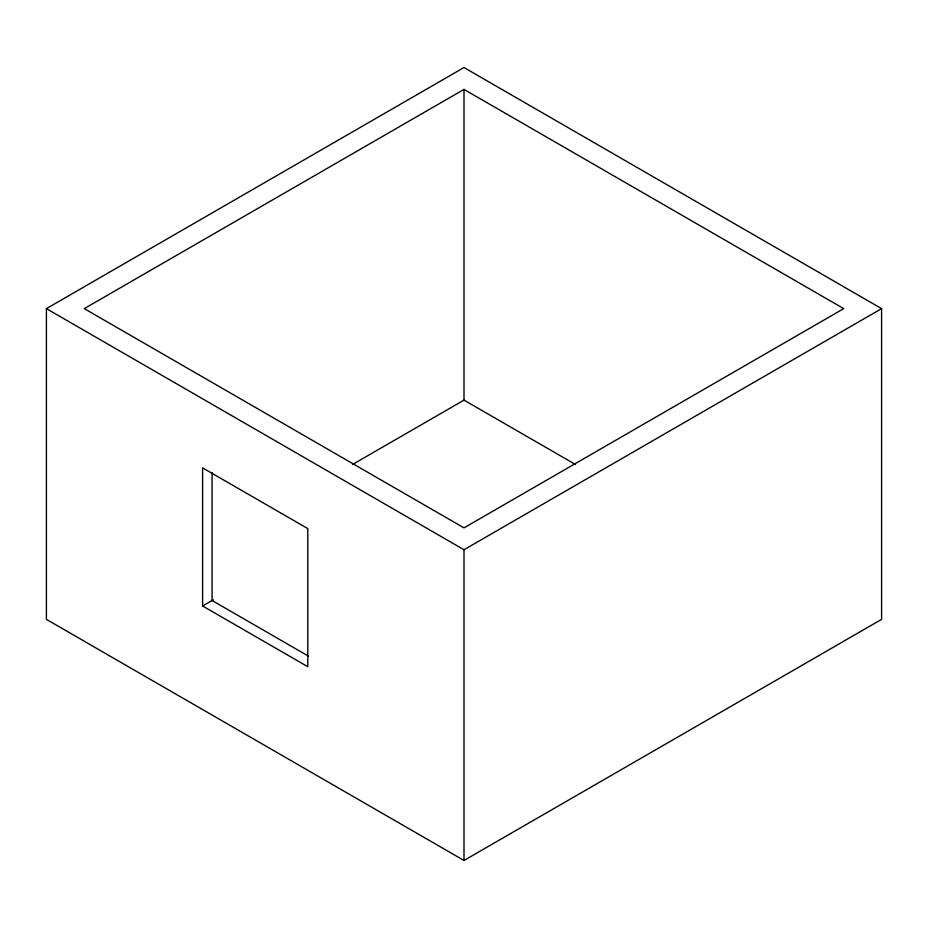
<?xml version="1.0" encoding="UTF-8"?>
<svg xmlns="http://www.w3.org/2000/svg" width="928" height="928" viewBox="0 0 928 928"><rect width="100%" height="100%" fill="white"/><g stroke="black" fill="none" stroke-linecap="round" stroke-linejoin="round"><path stroke-width="1.39" d="M46.4 308.63L464 67.535L881.6 308.63L881.6 619.37L464 860.465L46.4 619.37L46.4 308.63L464 549.736L881.6 308.63M464 89.401L84.274 308.63L464 527.87L843.726 308.63L464 89.401L464 400.13L352.466 464.522M202.594 605.972L307.806 666.71L307.806 528.6L202.594 467.863L202.594 605.972L213.254 599.824M464 400.13L575.534 464.522M308.502 656.177L212.071 600.497L212.071 472.468M464 549.736L464 860.465"/></g></svg>
